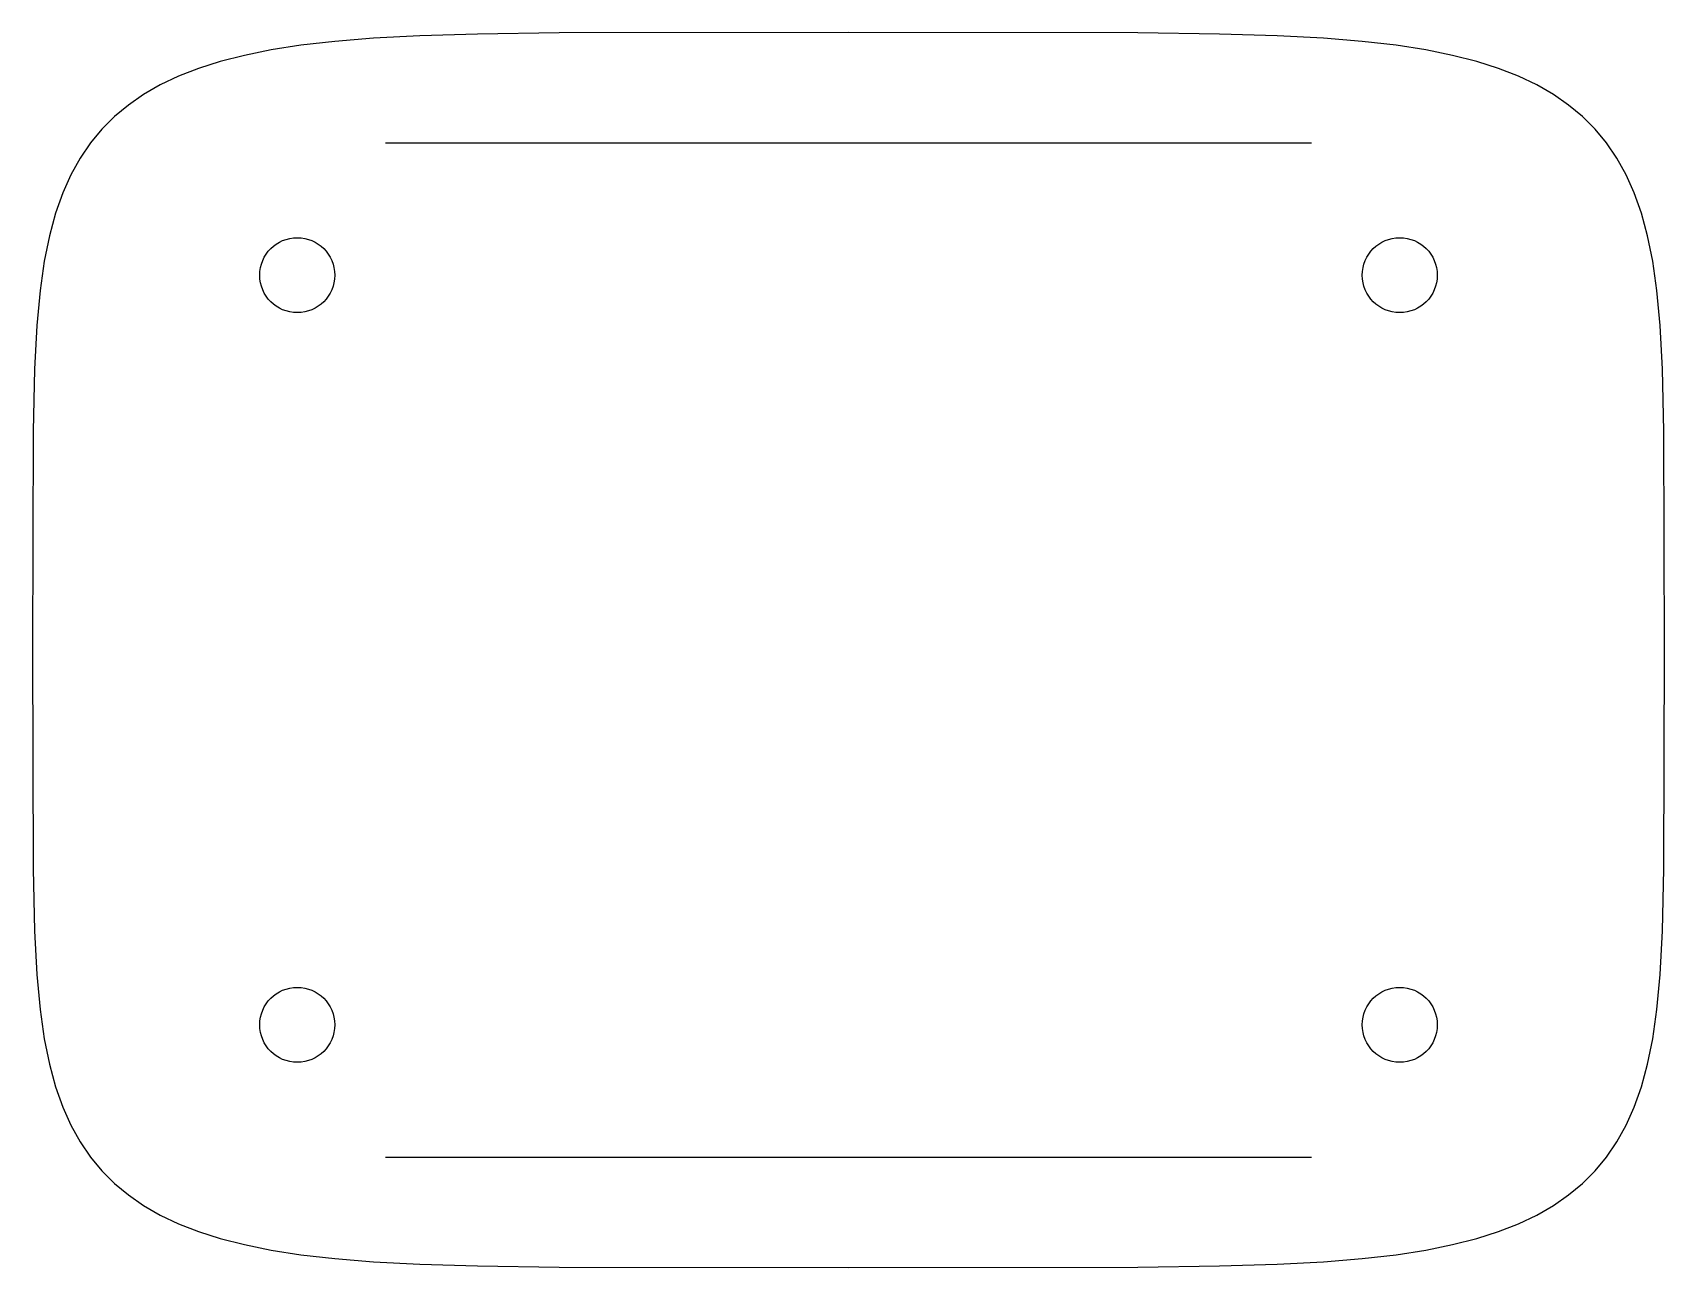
# Model space of a CAD drawing. Header units: metres. Extents: x -37 to 37, y -28 to 28.
import ezdxf

# ---------------------------------------------------------------- set-up
doc = ezdxf.new("R2010")
doc.units = ezdxf.units.M

msp = doc.modelspace()

# ---------------------------------------------------------------- linework, layer by layer
at = {"layer": 'CLIP'}
for p, q in [((-21, 23), (21, 23)), ((-21, -23), (21, -23))]:
    msp.add_line(p, q, dxfattribs=at)
at = {"layer": 'OUTLINE'}
for p, q in [((-24.831, 27.424), (-26.183, 27.213)), ((-23.302, 27.601), (-24.831, 27.424)), ((-21.54, 27.745), (-23.302, 27.601)), ((-19.447, 27.857), (-21.54, 27.745)), ((-16.822, 27.936), (-19.447, 27.857)), ((-13.114, 27.984), (-16.822, 27.936)), ((0, 28), (-13.114, 27.984)), ((13.114, 27.984), (0, 28)), ((16.822, 27.936), (13.114, 27.984)), ((19.447, 27.857), (16.822, 27.936)), ((21.54, 27.745), (19.447, 27.857)), ((23.302, 27.601), (21.54, 27.745)), ((24.831, 27.424), (23.302, 27.601)), ((26.183, 27.213), (24.831, 27.424)), ((-28.488, 26.688), (-29.481, 26.372)), ((-27.394, 26.968), (-28.488, 26.688)), ((-26.183, 27.213), (-27.394, 26.968)), ((27.394, 26.968), (26.183, 27.213)), ((28.488, 26.688), (27.394, 26.968)), ((29.481, 26.372), (28.488, 26.688)), ((-30.386, 26.019), (-31.213, 25.626)), ((-29.481, 26.372), (-30.386, 26.019)), ((30.386, 26.019), (29.481, 26.372)), ((31.213, 25.626), (30.386, 26.019)), ((-31.969, 25.192), (-32.66, 24.716)), ((-31.213, 25.626), (-31.969, 25.192)), ((31.969, 25.192), (31.213, 25.626)), ((32.66, 24.716), (31.969, 25.192)), ((-32.66, 24.716), (-33.29, 24.193)), ((33.29, 24.193), (32.66, 24.716)), ((-33.29, 24.193), (-33.863, 23.621)), ((33.863, 23.621), (33.29, 24.193)), ((-34.382, 22.995), (-34.849, 22.31)), ((-33.863, 23.621), (-34.382, 22.995)), ((34.382, 22.995), (33.863, 23.621)), ((34.849, 22.31), (34.382, 22.995)), ((-34.849, 22.31), (-35.267, 21.558)), ((35.267, 21.558), (34.849, 22.31)), ((-35.267, 21.558), (-35.637, 20.731)), ((35.637, 20.731), (35.267, 21.558)), ((-35.637, 20.731), (-35.96, 19.814)), ((35.96, 19.814), (35.637, 20.731)), ((-35.96, 19.814), (-36.239, 18.791)), ((36.239, 18.791), (35.96, 19.814)), ((-36.239, 18.791), (-36.473, 17.634)), ((36.473, 17.634), (36.239, 18.791)), ((-36.473, 17.634), (-36.663, 16.301)), ((36.663, 16.301), (36.473, 17.634)), ((-36.663, 16.301), (-36.811, 14.717)), ((36.811, 14.717), (36.663, 16.301)), ((-36.811, 14.717), (-36.916, 12.73)), ((36.916, 12.73), (36.811, 14.717)), ((-36.916, 12.73), (-36.979, 9.924)), ((36.979, 9.924), (36.916, 12.73)), ((-36.979, 9.924), (-37, 0)), ((37, 0), (36.979, 9.924)), ((-37, 0), (-36.979, -9.924)), ((36.979, -9.924), (37, 0)), ((-36.979, -9.924), (-36.916, -12.73)), ((36.916, -12.73), (36.979, -9.924)), ((-36.916, -12.73), (-36.811, -14.717)), ((36.811, -14.717), (36.916, -12.73)), ((-36.811, -14.717), (-36.663, -16.301)), ((36.663, -16.301), (36.811, -14.717)), ((-36.663, -16.301), (-36.473, -17.634)), ((36.473, -17.634), (36.663, -16.301)), ((-36.473, -17.634), (-36.239, -18.791)), ((36.239, -18.791), (36.473, -17.634)), ((-36.239, -18.791), (-35.96, -19.814)), ((35.96, -19.814), (36.239, -18.791)), ((-35.96, -19.814), (-35.637, -20.731)), ((35.637, -20.731), (35.96, -19.814)), ((-35.637, -20.731), (-35.267, -21.558)), ((35.267, -21.558), (35.637, -20.731)), ((-35.267, -21.558), (-34.849, -22.31)), ((34.849, -22.31), (35.267, -21.558)), ((-34.849, -22.31), (-34.382, -22.995)), ((34.382, -22.995), (34.849, -22.31)), ((-34.382, -22.995), (-33.863, -23.621)), ((-33.863, -23.621), (-33.29, -24.193)), ((33.29, -24.193), (33.863, -23.621)), ((33.863, -23.621), (34.382, -22.995)), ((-33.29, -24.193), (-32.66, -24.716)), ((32.66, -24.716), (33.29, -24.193)), ((-32.66, -24.716), (-31.969, -25.192)), ((31.969, -25.192), (32.66, -24.716)), ((-31.969, -25.192), (-31.213, -25.626)), ((-31.213, -25.626), (-30.386, -26.019)), ((30.386, -26.019), (31.213, -25.626)), ((31.213, -25.626), (31.969, -25.192)), ((-30.386, -26.019), (-29.481, -26.372)), ((-29.481, -26.372), (-28.488, -26.688)), ((28.488, -26.688), (29.481, -26.372)), ((29.481, -26.372), (30.386, -26.019)), ((-28.488, -26.688), (-27.394, -26.968)), ((-27.394, -26.968), (-26.183, -27.213)), ((-26.183, -27.213), (-24.831, -27.424)), ((24.831, -27.424), (26.183, -27.213)), ((26.183, -27.213), (27.394, -26.968)), ((27.394, -26.968), (28.488, -26.688)), ((-24.831, -27.424), (-23.302, -27.601)), ((-23.302, -27.601), (-21.54, -27.745)), ((-21.54, -27.745), (-19.447, -27.857)), ((-19.447, -27.857), (-16.822, -27.936)), ((-16.822, -27.936), (-13.114, -27.984)), ((-13.114, -27.984), (0, -28)), ((0, -28), (13.114, -27.984)), ((13.114, -27.984), (16.822, -27.936)), ((16.822, -27.936), (19.447, -27.857)), ((19.447, -27.857), (21.54, -27.745)), ((21.54, -27.745), (23.302, -27.601)), ((23.302, -27.601), (24.831, -27.424))]:
    msp.add_line(p, q, dxfattribs=at)
at = {"layer": 'SCREW_MARKERS'}
for centre in [(-25, 17), (25, 17), (-25, -17), (25, -17)]:
    msp.add_circle(centre, 1.7, dxfattribs=at)

doc.saveas('drawing.dxf')
